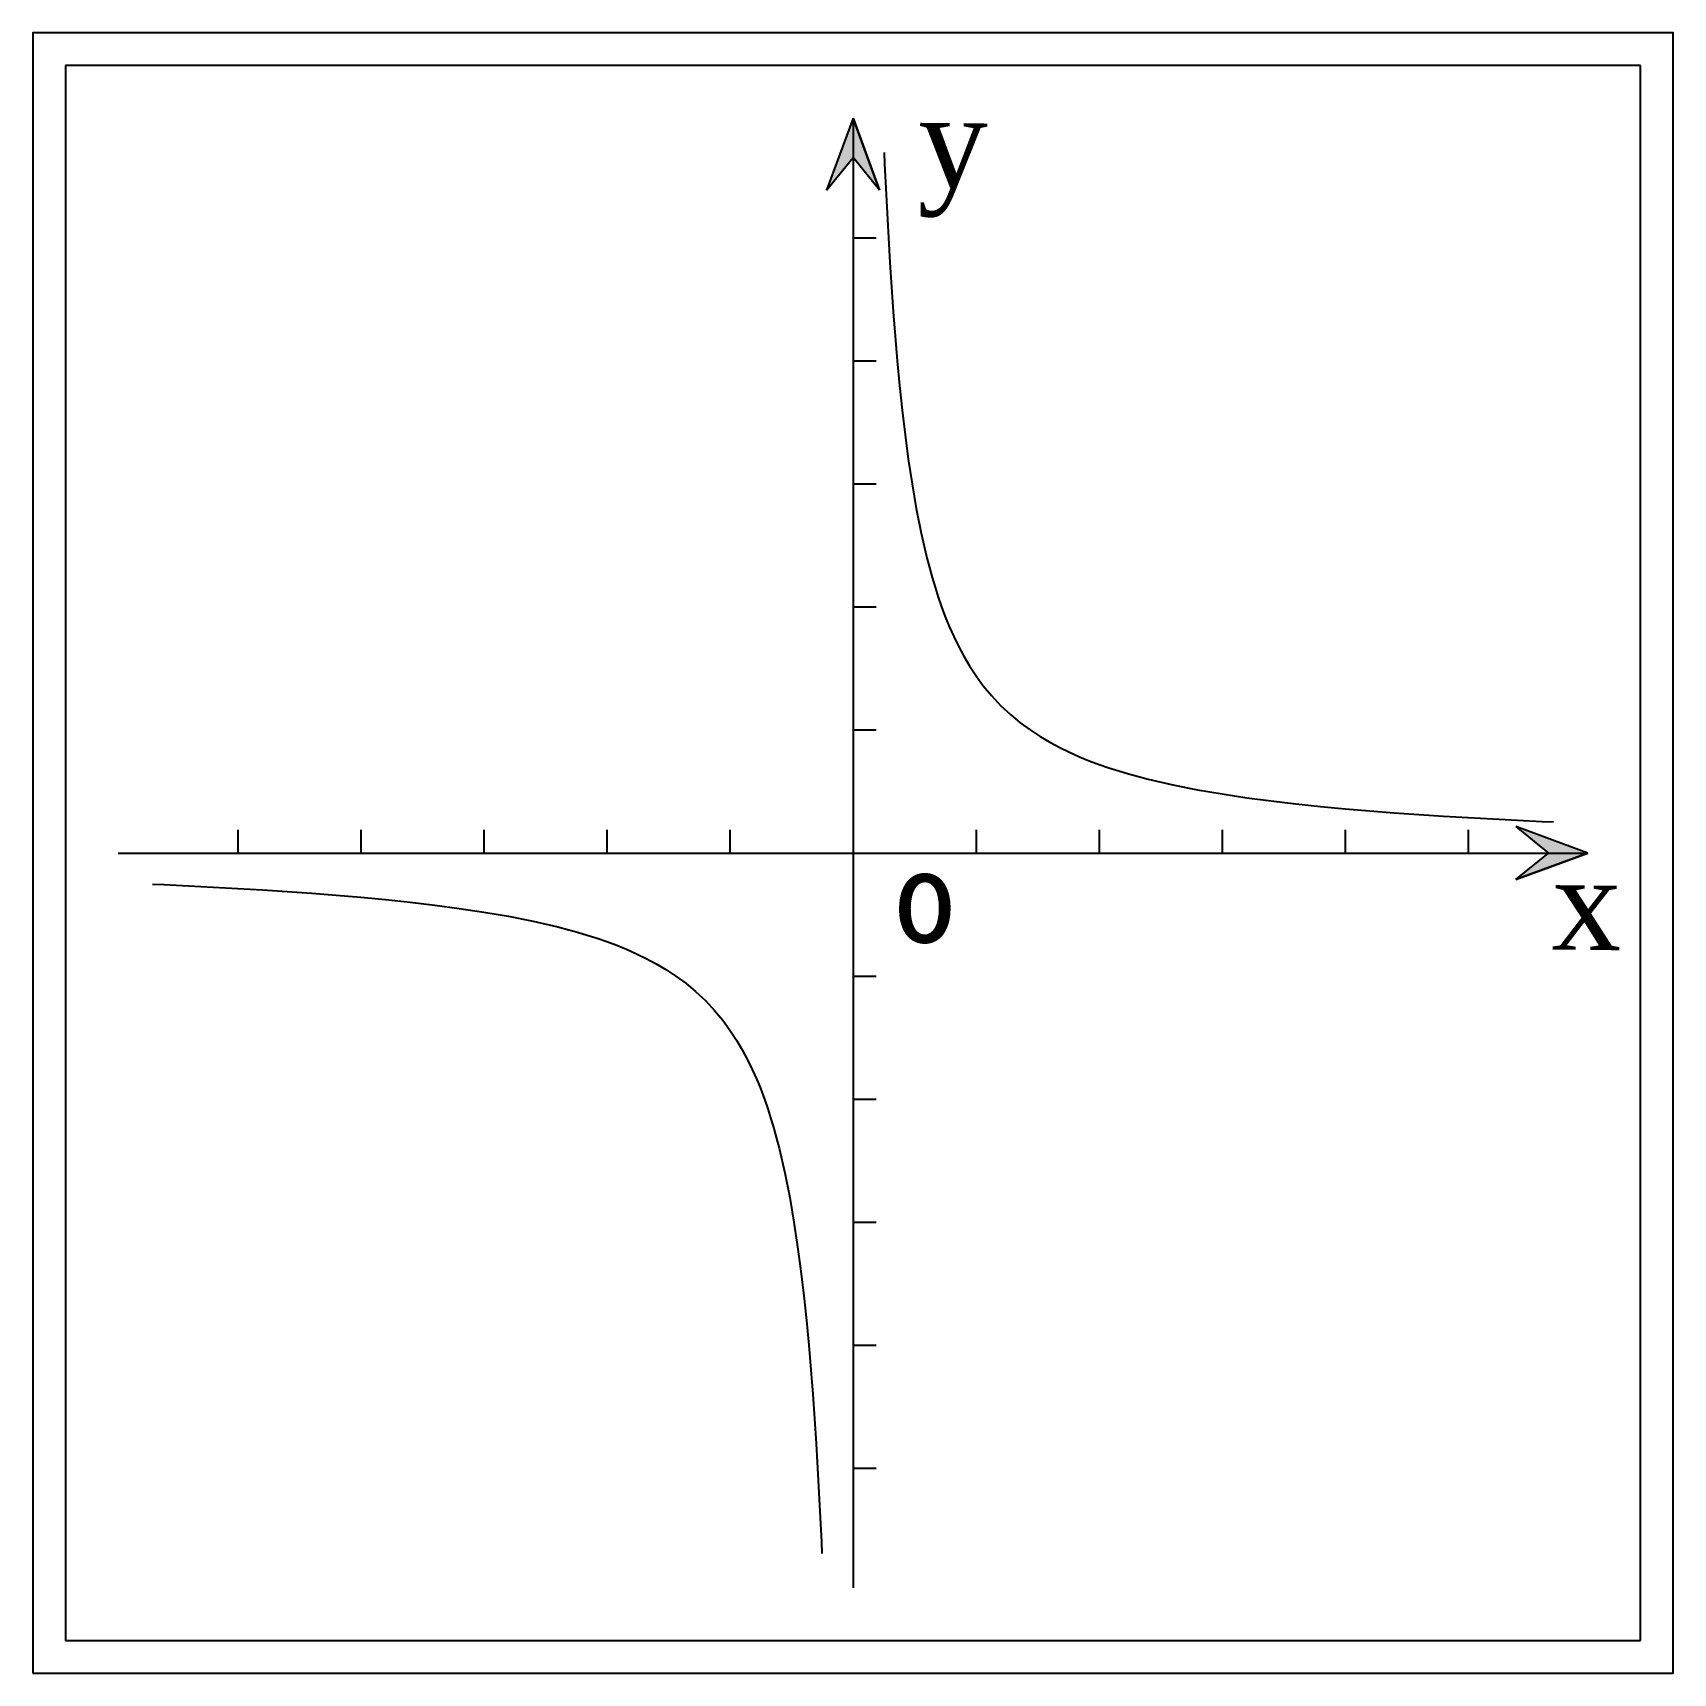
# Model space of a CAD drawing. Header units: millimetres. Extents: x 0 to 1000, y -1278 to 1000.
# Drawn here: x 0 to 1000, y 0 to 1000 of the extents above; entities outside this region: 1.
import ezdxf

# ---------------------------------------------------------------- set-up
doc = ezdxf.new("R2010")
doc.units = ezdxf.units.MM
doc.layers.get('0').update_dxf_attribs({"color": 2})
for name, color, linetype in [('1', 1, 'Continuous'), ('2', 7, 'Continuous'), ('3', 7, 'Continuous')]:
    doc.layers.add(name, color=color, linetype=linetype)

msp = doc.modelspace()

# ---------------------------------------------------------------- hatches: boundary and pattern name
at = {"layer": '3'}
h = msp.add_hatch(color=256, dxfattribs=at)
h.paths.add_polyline_path([(500, 948), (500, 923.9), (516.1, 904)])
h.paths.add_polyline_path([(500, 948), (483.9, 904), (500, 923.9)])
h = msp.add_hatch(color=256, dxfattribs=at)
h.paths.add_polyline_path([(948, 500), (923.9, 500), (904, 483.9)])
h.paths.add_polyline_path([(948, 500), (904, 516.1), (923.9, 500)])

# ---------------------------------------------------------------- linework, layer by layer
at = {"color": 2}
msp.add_lwpolyline([(0, 0), (1000, 0), (1000, 1000), (0, 1000)], close=True, dxfattribs=at)
at = {"layer": '1', "color": 1}
for p, q in [((980, 980), (20, 980)), ((20, 980), (20, 20)), ((980, 20), (980, 980)), ((20, 20), (980, 20))]:
    msp.add_line(p, q, dxfattribs=at)
at = {"layer": '2'}
for points in [[(519, 927.1), (519.3, 920), (520, 905), (520.8, 890), (521.6, 875), (522.5, 860), (523.5, 845), (524.5, 830), (525.7, 815), (527, 800), (528.4, 785), (530, 770), (531.8, 755), (533.7, 740), (536, 725), (538.6, 710), (541.5, 695), (545, 680), (546.6, 674), (548.2, 668), (550, 662), (551.9, 656), (554, 650), (556.2, 644), (558.7, 638), (561.4, 632), (564.3, 626), (567.5, 620), (571.1, 614), (575, 608), (579.4, 602), (584.4, 596), (590, 590), (596, 584.4), (602, 579.4), (608, 575), (614, 571.1), (620, 567.5), (626, 564.3), (632, 561.4), (638, 558.7), (644, 556.2), (650, 554), (656, 551.9), (662, 550), (668, 548.2), (674, 546.6), (680, 545), (695, 541.5), (710, 538.6), (725, 536), (740, 533.7), (755, 531.8), (770, 530), (785, 528.4), (800, 527), (815, 525.7), (830, 524.5), (845, 523.5), (860, 522.5), (875, 521.6), (890, 520.8), (905, 520), (920, 519.3), (927.1, 519)], [(72.9, 481), (80, 480.7), (95, 480), (110, 479.2), (125, 478.4), (140, 477.5), (155, 476.5), (170, 475.5), (185, 474.3), (200, 473), (215, 471.6), (230, 470), (245, 468.2), (260, 466.2), (275, 464), (290, 461.4), (305, 458.5), (320, 455), (326, 453.4), (332, 451.8), (338, 450), (344, 448.1), (350, 446), (356, 443.8), (362, 441.3), (368, 438.6), (374, 435.7), (380, 432.5), (386, 428.9), (392, 425), (398, 420.6), (404, 415.6), (410, 410), (415.6, 404), (420.6, 398), (425, 392), (428.9, 386), (432.5, 380), (435.7, 374), (438.6, 368), (441.3, 362), (443.8, 356), (446, 350), (448.1, 344), (450, 338), (451.8, 332), (453.4, 326), (455, 320), (458.5, 305), (461.4, 290), (464, 275), (466.2, 260), (468.2, 245), (470, 230), (471.6, 215), (473, 200), (474.3, 185), (475.5, 170), (476.5, 155), (477.5, 140), (478.4, 125), (479.2, 110), (480, 95), (480.7, 80), (481, 72.9)], [(582.1, -1278.2), (582.1, -1277.5)]]:
    msp.add_lwpolyline(points, dxfattribs=at)
at = {"layer": '3'}
for p, q in [((500, 948), (483.9, 904)), ((500, 948), (500, 52)), ((516.1, 904), (500, 948)), ((500, 948), (516.1, 904)), ((483.9, 904), (500, 923.9)), ((516.1, 904), (500, 923.9)), ((500, 875), (514.1, 875)), ((500, 800), (514.1, 800)), ((500, 725), (514.1, 725)), ((500, 650), (514.1, 650)), ((500, 575), (514.1, 575)), ((125, 514.1), (125, 500)), ((200, 514.1), (200, 500)), ((275, 514.1), (275, 500)), ((350, 514.1), (350, 500)), ((425, 514.1), (425, 500)), ((575, 514.1), (575, 500)), ((650, 514.1), (650, 500)), ((725, 514.1), (725, 500)), ((800, 514.1), (800, 500)), ((875, 514.1), (875, 500)), ((948, 500), (904, 516.1)), ((904, 516.1), (923.9, 500)), ((52, 500), (948, 500)), ((948, 500), (904, 483.9)), ((904, 483.9), (948, 500)), ((904, 483.9), (923.9, 500)), ((500, 425), (514.1, 425)), ((500, 350), (514.1, 350)), ((500, 275), (514.1, 275)), ((500, 200), (514.1, 200)), ((500, 125), (514.1, 125))]:
    msp.add_line(p, q, dxfattribs=at)

# ---------------------------------------------------------------- texts
at = {"layer": '3', "char_height": 56.044, "width": 253.556, "attachment_point": 1, "rotation": 359.3838}
for s, insert in [('{\\fRomantic|b0|i0|c2|p2;y}', (540.1, 961.9)), ('{\\fSimSun|b0|i0|c134|p2;o}', (525.1, 501.7)), ('{\\fRomantic|b0|i0|c2|p2;x}', (926.4, 497.2))]:
    msp.add_mtext(s, dxfattribs=dict(at, insert=insert))

doc.saveas('drawing.dxf')
